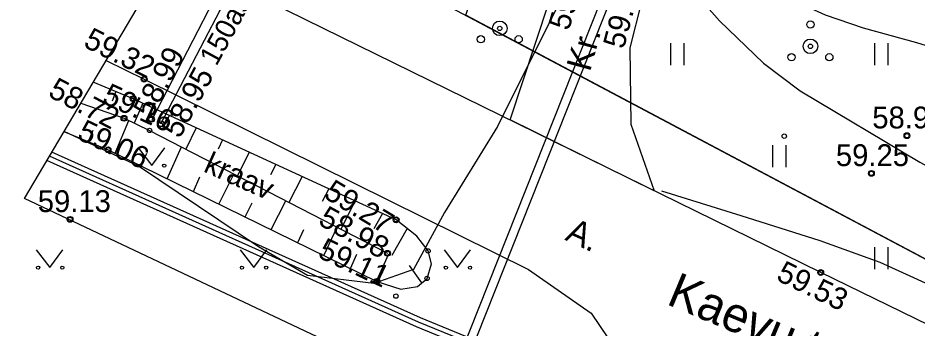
# Model space of a CAD drawing. Extents: x 634950 to 635515, y 6467879 to 6468335.
# Drawn here: x 635044.56 to 635075.42, y 6468113.21 to 6468123.85 of the extents above; entities that cross this region are included whole.
import ezdxf

# ---------------------------------------------------------------- set-up
doc = ezdxf.new("R2010")
doc.units = 0
for name, color, linetype in [('HALJASTUS', 7, 'Continuous'), ('HORISONTAAL-EH2000', 7, 'Continuous'), ('KORGUS-EH2000', 7, 'Continuous'), ('KPKAABEL', 7, 'Continuous'), ('KTRASS', 7, 'Continuous'), ('MOOTMPUNKT', 7, 'Continuous'), ('MOOTPIIR', 7, 'Continuous'), ('MPKAABEL', 7, 'Continuous'), ('PIIR', 7, 'Continuous'), ('PUU', 7, 'Continuous'), ('RELJEEF', 7, 'Continuous'), ('TEE', 7, 'Continuous'), ('TRUUP', 7, 'Continuous'), ('VEEKOGU', 7, 'Continuous'), ('VTRASS', 7, 'Continuous')]:
    doc.layers.add(name, color=color, linetype=linetype)

msp = doc.modelspace()

# ---------------------------------------------------------------- linework, layer by layer
at = {"layer": 'HALJASTUS'}
for p, q in [((635066.965, 6468122.989), (635066.965, 6468122.228)), ((635067.42, 6468122.989), (635067.42, 6468122.228)), ((635073.965, 6468122.989), (635073.965, 6468122.228)), ((635074.42, 6468122.989), (635074.42, 6468122.228)), ((635048.685, 6468119.391), (635049.148, 6468118.784)), ((635049.148, 6468118.784), (635049.594, 6468119.391)), ((635070.465, 6468119.489), (635070.465, 6468118.728)), ((635070.92, 6468119.489), (635070.92, 6468118.728)), ((635073.965, 6468115.989), (635073.965, 6468115.228)), ((635074.42, 6468115.989), (635074.42, 6468115.228)), ((635045.185, 6468115.891), (635045.648, 6468115.284)), ((635045.648, 6468115.284), (635046.094, 6468115.891)), ((635052.185, 6468115.891), (635052.648, 6468115.284)), ((635052.648, 6468115.284), (635053.094, 6468115.891)), ((635059.185, 6468115.891), (635059.648, 6468115.284)), ((635059.648, 6468115.284), (635060.094, 6468115.891))]:
    msp.add_line(p, q, dxfattribs=at)
for centre in [(635048.747, 6468118.784), (635049.576, 6468118.784), (635045.247, 6468115.284), (635046.076, 6468115.284), (635052.247, 6468115.284), (635053.076, 6468115.284), (635059.247, 6468115.284), (635060.076, 6468115.284)]:
    msp.add_circle(centre, 0.055, dxfattribs=at)
at = {"layer": 'HORISONTAAL-EH2000'}
for points in [[(635094.2, 6468116.808), (635092.113, 6468117.204), (635090.026, 6468117.599), (635088.432, 6468117.967), (635085.712, 6468118.855), (635077.757, 6468122.276), (635075.423, 6468123.005), (635073.588, 6468123.501), (635072.279, 6468123.945), (635071.383, 6468124.363), (635070.779, 6468124.743), (635070.016, 6468125.444), (635069.46, 6468126.34), (635068.9, 6468127.625), (635068.34, 6468128.91)], [(635066.711, 6468125.959), (635067.677, 6468124.857), (635068.643, 6468123.756), (635070.153, 6468122.304), (635071.416, 6468121.358), (635075.517, 6468118.903), (635079.514, 6468116.727), (635083.596, 6468114.719), (635089.9, 6468111.975)], [(635066.651, 6468117.922), (635069.371, 6468117.068), (635072.09, 6468116.214), (635074.15, 6468115.477), (635077.633, 6468113.884), (635087.809, 6468108.411)]]:
    msp.add_lwpolyline(points, dxfattribs=at)
at = {"layer": 'KORGUS-EH2000'}
for centre in [(635048.888, 6468121.755), (635048.511, 6468121.082), (635048.196, 6468120.41), (635049.143, 6468120.375), (635049.463, 6468120.224), (635075.077, 6468119.813), (635047.648, 6468119.33), (635073.857, 6468118.519), (635046.343, 6468116.94), (635057.538, 6468116.926), (635057.241, 6468115.777), (635072.118, 6468115.116), (635056.879, 6468114.813)]:
    msp.add_circle(centre, 0.1, dxfattribs=at)
at = {"layer": 'KPKAABEL'}
for points in [[(635085.071, 6468098.732), (635084.806, 6468098.863), (635084.64, 6468099.114), (635084.964, 6468100.459), (635084.936, 6468101.352), (635084.592, 6468102.285), (635083.309, 6468103.151), (635078.114, 6468105.167), (635069.09, 6468108.995), (635064.234, 6468110.92), (635062.847, 6468111.555), (635058.309, 6468113.411), (635045.635, 6468119.11)], [(635084.992, 6468098.574), (635084.685, 6468098.726), (635084.451, 6468099.08), (635084.787, 6468100.477), (635084.761, 6468101.318), (635084.446, 6468102.171), (635083.227, 6468102.994), (635078.048, 6468105.004), (635069.023, 6468108.832), (635064.165, 6468110.758), (635062.777, 6468111.393), (635058.239, 6468113.249), (635045.544, 6468118.958)]]:
    msp.add_lwpolyline(points, dxfattribs=at)
at = {"layer": 'KTRASS'}
for points in [[(635074.847, 6468177.694), (635072.516, 6468177.88), (635072.137, 6468179.82), (635073.877, 6468181.002), (635075.728, 6468180.199), (635079.941, 6468172.111), (635078.448, 6468167.185), (635075.871, 6468159.007), (635073.161, 6468150.026), (635070.86, 6468141.687), (635067.403, 6468133.908), (635065.014, 6468128.472), (635063.51, 6468125.134), (635061.02, 6468120.125), (635059.203, 6468117.175), (635058.133, 6468115.215), (635056.777, 6468114.739), (635054.496, 6468115.016), (635052.817, 6468115.998), (635048.694, 6468118.77), (635046.136, 6468119.957)], [(635073.016, 6468144.919), (635059.984, 6468112.119)]]:
    msp.add_lwpolyline(points, dxfattribs=at)
at = {"layer": 'MOOTMPUNKT'}
for centre in [(635061.097, 6468123.496), (635071.763, 6468122.88), (635048.888, 6468121.755), (635048.511, 6468121.082), (635048.196, 6468120.41), (635049.122, 6468120.378), (635049.072, 6468119.993), (635049.444, 6468120.191), (635070.864, 6468119.797), (635075.077, 6468119.813), (635047.648, 6468119.33), (635073.857, 6468118.519), (635046.343, 6468116.94), (635057.538, 6468116.926), (635057.241, 6468115.777), (635058.637, 6468115.858), (635072.118, 6468115.116), (635056.879, 6468114.813), (635058.603, 6468114.913), (635057.53, 6468114.306)]:
    msp.add_circle(centre, 0.075, dxfattribs=at)
at = {"layer": 'MOOTPIIR'}
msp.add_lwpolyline([(635063.831, 6468108.654), (635044.777, 6468117.661), (635055.174, 6468135.223), (635053.551, 6468140.95), (635046.879, 6468147.636), (635054.702, 6468165.706), (635061.824, 6468182.262), (635074.355, 6468209.19), (635065.143, 6468211.771), (635068.227, 6468219.767), (635088.933, 6468269.11)], dxfattribs=at)
at = {"layer": 'MPKAABEL'}
msp.add_lwpolyline([(635087.598, 6468098.026), (635088.154, 6468097.806), (635088.54, 6468097.841), (635088.972, 6468098.575), (635089.078, 6468098.936), (635088.818, 6468099.421), (635085.331, 6468101.136), (635084.724, 6468102.389), (635083.384, 6468103.294), (635080.271, 6468104.502), (635078.175, 6468105.316), (635069.151, 6468109.143), (635064.543, 6468110.97), (635064.297, 6468111.067), (635062.911, 6468111.702), (635058.372, 6468113.558), (635045.717, 6468119.249)], dxfattribs=at)
at = {"layer": 'PIIR'}
for points in [[(635080.32, 6468113.14), (635059.93, 6468123.95), (635071.38, 6468158.77), (635081.62, 6468154), (635132.21, 6468132.65), (635140.87, 6468128.84), (635138.03, 6468109.47), (635135.86, 6468084.61)], [(634997.04, 6468155.43), (635051.84, 6468128.24), (635080.32, 6468113.14), (635078.16, 6468105.95), (635047.11, 6467987.54), (635032.65, 6467991.52), (634950.38, 6468014.11), (634966.59, 6468068.8), (634968.83, 6468073.68), (634979.92, 6468104.42)]]:
    msp.add_lwpolyline(points, close=True, dxfattribs=at)
at = {"layer": 'PUU'}
for centre, radius in [((635061.097, 6468123.496), 0.25), ((635071.763, 6468123.63), 0.125), ((635060.447, 6468123.121), 0.125), ((635061.747, 6468123.121), 0.125), ((635071.763, 6468122.88), 0.25), ((635071.113, 6468122.505), 0.125), ((635072.413, 6468122.505), 0.125)]:
    msp.add_circle(centre, radius, dxfattribs=at)
at = {"layer": 'RELJEEF'}
for p, q in [((635047.92, 6468121.329), (635047.784, 6468121)), ((635048.844, 6468120.929), (635048.545, 6468120.244)), ((635047.89, 6468119.211), (635048.366, 6468120.329)), ((635049.752, 6468120.511), (635049.622, 6468120.212)), ((635046.972, 6468119.608), (635047.142, 6468120.008)), ((635050.673, 6468120.087), (635050.315, 6468119.351)), ((635049.681, 6468118.335), (635050.168, 6468119.427)), ((635051.582, 6468119.668), (635051.425, 6468119.346)), ((635048.782, 6468118.775), (635048.976, 6468119.21)), ((635052.49, 6468119.25), (635052.093, 6468118.434)), ((635053.408, 6468118.828), (635053.223, 6468118.47)), ((635051.455, 6468117.467), (635051.972, 6468118.496)), ((635050.58, 6468117.896), (635050.802, 6468118.395)), ((635054.317, 6468118.409), (635053.858, 6468117.523)), ((635055.226, 6468117.99), (635054.999, 6468117.551)), ((635053.247, 6468116.59), (635053.755, 6468117.576)), ((635056.136, 6468117.572), (635055.636, 6468116.605)), ((635052.354, 6468117.027), (635052.594, 6468117.506)), ((635057.067, 6468117.143), (635056.769, 6468116.621)), ((635054.162, 6468116.142), (635054.373, 6468116.592)), ((635055.06, 6468115.703), (635055.513, 6468116.669)), ((635057.921, 6468116.622), (635057.394, 6468115.698)), ((635055.967, 6468115.259), (635056.187, 6468115.751)), ((635056.865, 6468114.82), (635057.285, 6468115.754)), ((635058.42, 6468114.759), (635058.002, 6468115.357))]:
    msp.add_line(p, q, dxfattribs=at)
msp.add_lwpolyline([(635046.712, 6468120.931), (635048.196, 6468120.41), (635049.072, 6468119.993), (635057.241, 6468115.777)], dxfattribs=at)
at = {"layer": 'TEE'}
for points in [[(635065.963, 6468124.405), (635065.561, 6468122.827), (635065.593, 6468120.209), (635066.401, 6468117.922), (635061.45, 6468120.352), (635063.233, 6468125.732), (635067.051, 6468136.712), (635069.488, 6468135.845), (635065.963, 6468124.405)], [(635140.213, 6468081.697), (635134.072, 6468084.667), (635123.747, 6468089.24), (635113.206, 6468094.678), (635092.516, 6468105.171), (635072.118, 6468115.116), (635050.752, 6468125.603), (635049.751, 6468126.064)], [(635047.579, 6468122.394), (635048.888, 6468121.755), (635062.084, 6468115.22), (635064.234, 6468113.724), (635065.405, 6468111.989), (635072.347, 6468108.843), (635074.296, 6468108.988), (635078.188, 6468107.509), (635090.572, 6468101.428), (635092.289, 6468100.153), (635093.424, 6468098.708), (635093.922, 6468097.555), (635094.217, 6468096.611), (635094.35, 6468095.705), (635094.311, 6468094.687), (635090.44, 6468083.428), (635084.733, 6468068.201), (635082.233, 6468061.697), (635078.221, 6468050.163), (635073.408, 6468036.669)]]:
    msp.add_lwpolyline(points, dxfattribs=at)
at = {"layer": 'TRUUP'}
for points in [[(635049.158, 6468120.369), (635052.676, 6468127.179)], [(635049.463, 6468120.224), (635053.002, 6468127.009)]]:
    msp.add_lwpolyline(points, dxfattribs=at)
at = {"layer": 'VEEKOGU'}
for points in [[(635056.879, 6468114.813), (635057.701, 6468114.549), (635058.274, 6468114.636), (635058.603, 6468114.913), (635058.754, 6468115.419), (635058.637, 6468115.858), (635058.252, 6468116.36), (635057.538, 6468116.926), (635048.511, 6468121.082), (635047.141, 6468121.655)], [(635046.134, 6468119.953), (635047.648, 6468119.33), (635056.879, 6468114.813)]]:
    msp.add_lwpolyline(points, dxfattribs=at)
at = {"layer": 'VTRASS'}
msp.add_lwpolyline([(635091.251, 6468196.256), (635091.024, 6468195.214), (635090.961, 6468195.079), (635081.128, 6468177.873), (635072.898, 6468145.429), (635059.412, 6468111.492), (635081.089, 6468101.682), (635072.69, 6468069.868), (635064.675, 6468039.311)], dxfattribs=at)

# ---------------------------------------------------------------- texts
at = {"layer": 'KORGUS-EH2000'}
for s, rotation, p in [('59.29', 73.0623, (635063.465, 6468123.389)), ('59.28', 75.2678, (635065.355, 6468122.76)), ('59.32', 333.422, (635046.766, 6468122.884)), ('58.99', 62.2141, (635049.137, 6468120.375)), ('58.95', 61.6449, (635050.108, 6468119.686)), ('58.72', 332.2416, (635045.55, 6468121.179)), ('59.16', 335.364, (635047.404, 6468120.957)), ('59.06', 334.7392, (635046.546, 6468119.718)), ('59.27', 328.7497, (635055.012, 6468117.707)), ('58.98', 330.9998, (635054.825, 6468116.784)), ('59.11', 334.7924, (635054.808, 6468115.655)), ('59.53', 334.1749, (635070.553, 6468114.872))]:
    msp.add_text(s, height=0.75, rotation=rotation, dxfattribs=at).set_placement(p)
for s, p in [('58.94', (635073.888, 6468120.063)), ('59.25', (635072.638, 6468118.769)), ('59.13', (635045.235, 6468117.19))]:
    msp.add_text(s, height=0.75, dxfattribs=at).set_placement(p)
at = {"layer": 'TEE'}
for s, height, rotation, p in [('Kr.', 0.85, 74.7634, (635064.196, 6468121.982)), ('A.', 0.85, 335.5136, (635063.306, 6468116.247)), ('Kaevu tee', 1.2, 337.2732, (635066.782, 6468114.043))]:
    msp.add_text(s, height=height, rotation=rotation, dxfattribs=at).set_placement(p)
at = {"layer": 'TRUUP'}
msp.add_text('150asb.', height=0.7, rotation=61.528, dxfattribs=at).set_placement((635051.369, 6468122.173))
at = {"layer": 'VEEKOGU'}
msp.add_text('kraav', height=0.75, rotation=335.8728, dxfattribs=at).set_placement((635050.888, 6468118.595))

doc.saveas('drawing.dxf')
